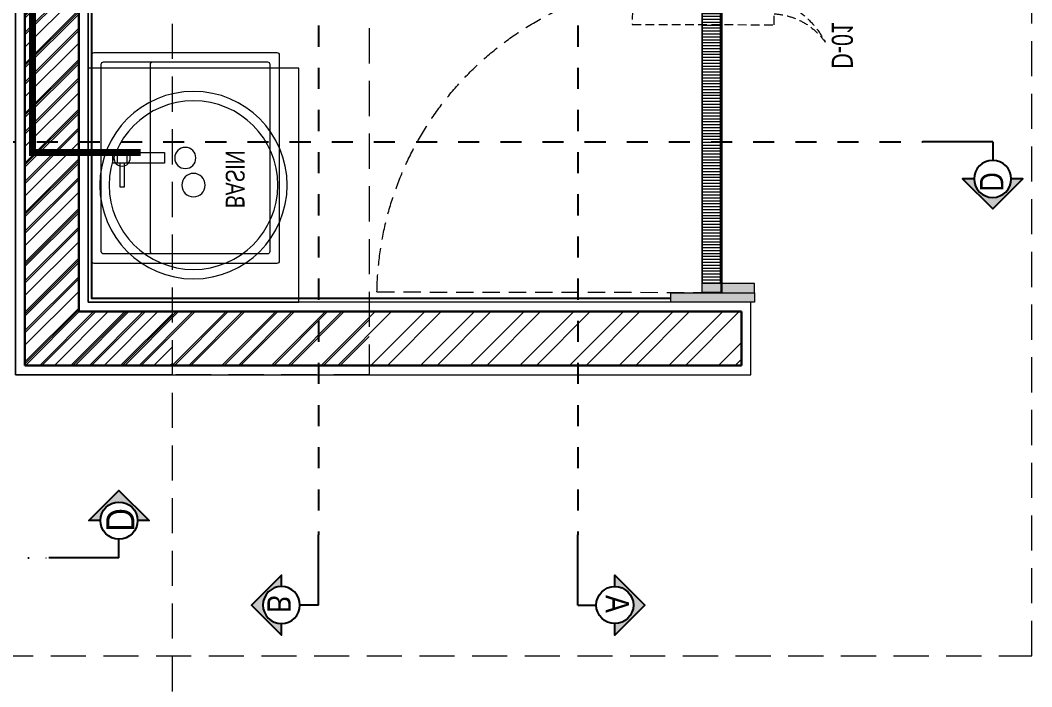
# Model space of a CAD drawing. Header units: inches. Extents: x 899679 to 12882928, y -3363313 to 527800.
# Drawn here: x 919846 to 922005, y 523694 to 525117 of the extents above; entities that cross this region are included whole.
import ezdxf
from ezdxf.enums import TextEntityAlignment as Align

# ---------------------------------------------------------------- set-up
doc = ezdxf.new("R2010")
doc.units = ezdxf.units.IN
doc.header["$LTSCALE"] = 150
for name, pattern in [('Dash', [6, 3, -3]), ('DASHED', [0.75, 0.5, -0.25]), ('DASHED2', [0.375, 0.25, -0.125]), ('DOT2', [0.125, 0, -0.125]), ('HIDDEN', [0.375, 0.25, -0.125])]:
    doc.linetypes.add(name, pattern=pattern)
for name, color, linetype, lineweight in [('46', 46, 'Continuous', 5), ('a-Wall-HM', 30, 'Continuous', 20), ('fer', 5, 'Continuous', 9), ('FURNITURE-MSA', 251, 'Continuous', 5), ('g-cen-sym', 8, 'Continuous', 25), ('g-cent-sym', 8, 'Continuous', 15), ('g-dot', 8, 'HIDDEN', 9), ('g-ele-02', 8, 'Continuous', 9), ('g-ele-3', 8, 'Continuous', 0), ('g-ele02', 8, 'Continuous', 9), ('g-text', 8, 'Continuous', 9), ('P_Water Supply Downtake pipe', 3, 'Continuous', 25), ('PLASTER', 3, 'Continuous', 9), ('SHEET', 7, 'Continuous', 13), ('TILE', 8, 'Continuous', 13), ('WALL HATCH-MSA', 251, 'Continuous', 9), ('WALL-MSA', 32, 'Continuous', 30)]:
    doc.layers.add(name, color=color, linetype=linetype, lineweight=lineweight)
doc.layers.add('g-sol250', color=8, linetype='Continuous')
doc.layers.add('TILE SECTION', color=152, linetype='Continuous')
doc.styles.add('ARIAL', font='swisscl.ttf')
doc.styles.add('arial unicode', font='swisscl.ttf', dxfattribs={"height": 165})
doc.styles.add('SWINS', font='swissc.ttf')

# ---------------------------------------------------------------- blocks, each defined once
blk = doc.blocks.new('A$C90003454')
at = {"layer": '46'}
for points in [[(61, 43.86744019016623), (61, 83.86744019016623), (41, 83.86744019016623), (41, 43.86744019016623)], [(689, 83.86744019016623), (689, 43.86744019016623), (709, 43.86744019016623), (709, 83.86744019016623)]]:
    blk.add_hatch(color=256, dxfattribs=at).paths.add_polyline_path(points)
at = {"layer": 'g-sol250'}
h = blk.add_hatch(color=256, dxfattribs=at)
h.dxf.hatch_style = 1
h.paths.add_polyline_path([(60, -27.99999954551458), (40, -27.99999954574741), (40, 42.00000045448542), (60, 42.00000045448542)])
h.paths.add_polyline_path([(40, -27.99999954551458), (20, -27.99999954551458), (20, 151.0000004544854), (40, 151.0000004544854)])
h = blk.add_hatch(color=256, dxfattribs=at)
h.dxf.hatch_style = 1
h.paths.add_polyline_path([(710, -27.99999954551458), (690, -27.99999954574741), (690, 42.00000045448542), (710, 42.00000045448542)])
h.paths.add_polyline_path([(730, -27.99999954551458), (710, -27.99999954551458), (710, 151.000000454369), (730, 151.0000004546018)])
at = {"layer": 'g-dot', "linetype": 'HIDDEN'}
blk.add_lwpolyline([(708.0000086771324, 778.1736657531001), (709, 80.0014110840857)], dxfattribs=at)
blk.add_arc((718.4141859840602, 100.0001017961185), 678.2535204022481, 90.87977700367651, 182.8507157516612, dxfattribs=at)
at = {"layer": 'g-ele-02', "ltscale": 750}
for p, q in [((40, 42.00000045448542), (60, 42.00000045448542)), ((40, -27.99999954551458), (40, 38.13397134840488)), ((20, -27.99999954551458), (40, -27.99999954551458))]:
    blk.add_line(p, q, dxfattribs=at)
for points in [[(20, 151.0000004544854), (20, -27.99999954551458), (40, -27.99999954551458), (40, 151.0000004544854)], [(710, 151.0000004544854), (710, -27.99999954551458), (730, -27.99999954551458), (730, 151.0000004544854)], [(40, -27.99999954551458), (40, 42.00000045448542), (60, 42.00000045448542), (60, -27.99999954551458)], [(690, -27.99999954551458), (690, 42.00000045448542), (710, 42.00000045448542), (710, -27.99999954551458)]]:
    blk.add_lwpolyline(points, close=True, dxfattribs=at)
at = {"layer": 'g-ele-3'}
for p, q in [((40, 62.00000045448542), (40, 42.00000045448542)), ((40, 42.00000045448542), (690, 42.00000045448542))]:
    blk.add_line(p, q, dxfattribs=at)
at = {"layer": 'g-ele02'}
for p, q in [((41, 43.86744019016623), (41, 83.86744019016623)), ((41, 83.86744019016623), (61, 83.86744019016623)), ((689, 83.86744019016623), (61, 83.86744019016623)), ((61, 83.86744019016623), (61, 43.86744019016623)), ((689, 82.86744019016623), (61, 82.86744019016623)), ((61, 43.86744019016623), (41, 43.86744019016623)), ((689, 44.86744019016623), (61, 44.86744019016623)), ((689, 43.86744019016623), (61, 43.86744019016623))]:
    blk.add_line(p, q, dxfattribs=at)
blk.add_lwpolyline([(689, 43.86744019016623), (709, 43.86744019016623), (709, 83.86744019016623), (689, 83.86744019016623)], close=True, dxfattribs=at)
at = {"layer": 'TILE'}
for p, q in [((63.95024102553725, 44.86744019016623, 0.0001237426053477542), (63.95024102553725, 82.86744019016623, 0.0001237426053477542)), ((70.20024102553725, 44.86744019016623, 0.0001237426053477542), (70.20024102553725, 82.86744019016623, 0.0001237426053477542)), ((76.45024102553725, 44.86744019016623, 0.0001237426053477542), (76.45024102553725, 82.86744019016623, 0.0001237426053477542)), ((82.70024107769132, 44.86744019016623, 0.0001237426053477542), (82.70024107769132, 82.86744019016623, 0.0001237426053477542)), ((88.95024107769132, 44.86744019016623, 0.0001237426053477542), (88.95024107769132, 82.86744019016623, 0.0001237426053477542)), ((95.20024107769132, 44.86744019016623, 0.0001237426053477542), (95.20024107769132, 82.86744019016623, 0.0001237426053477542)), ((101.4502410776913, 44.86744019016623, 0.0001237426053477542), (101.4502410776913, 82.86744019016623, 0.0001237426053477542)), ((107.7002410776913, 44.86744019016623, 0.0001237426053477542), (107.7002410776913, 82.86744019016623, 0.0001237426053477542)), ((113.9502410776913, 44.86744019016623, 0.0001237426053477542), (113.9502410776913, 82.86744019016623, 0.0001237426053477542)), ((120.2002410776913, 44.86744019016623, 0.0001237426053477542), (120.2002410776913, 82.86744019016623, 0.0001237426053477542)), ((126.4502410776913, 44.86744019016623, 0.0001237426053477542), (126.4502410776913, 82.86744019016623, 0.0001237426053477542)), ((132.7002410776913, 44.86744019016623, 0.0001237426053477542), (132.7002410776913, 82.86744019016623, 0.0001237426053477542)), ((138.9502410776913, 44.86744019016623, 0.0001237426053477542), (138.9502410776913, 82.86744019016623, 0.0001237426053477542)), ((145.2002410776913, 44.86744019016623, 0.0001237426053477542), (145.2002410776913, 82.86744019016623, 0.0001237426053477542)), ((151.4502410776913, 44.86744019016623, 0.0001237426053477542), (151.4502410776913, 82.86744019016623, 0.0001237426053477542)), ((157.7002410776913, 44.86744019016623, 0.0001237426053477542), (157.7002410776913, 82.86744019016623, 0.0001237426053477542)), ((163.9502410776913, 44.86744019016623, 0.0001237426053477542), (163.9502410776913, 82.86744019016623, 0.0001237426053477542)), ((170.2002410776913, 44.86744019016623, 0.0001237426053477542), (170.2002410776913, 82.86744019016623, 0.0001237426053477542)), ((176.4502410776913, 44.86744019016623, 0.0001237426053477542), (176.4502410776913, 82.86744019016623, 0.0001237426053477542)), ((182.7002410776913, 44.86744019016623, 0.0001237426053477542), (182.7002410776913, 82.86744019016623, 0.0001237426053477542)), ((188.9502410776913, 44.86744019016623, 0.0001237426053477542), (188.9502410776913, 82.86744019016623, 0.0001237426053477542)), ((195.2002410776913, 44.86744019016623, 0.0001237426053477542), (195.2002410776913, 82.86744019016623, 0.0001237426053477542)), ((201.4502410776913, 44.86744019016623, 0.0001237426053477542), (201.4502410776913, 82.86744019016623, 0.0001237426053477542)), ((207.7002410776913, 44.86744019016623, 0.0001237426053477542), (207.7002410776913, 82.86744019016623, 0.0001237426053477542)), ((213.9502410776913, 44.86744019016623, 0.0001237426053477542), (213.9502410776913, 82.86744019016623, 0.0001237426053477542)), ((220.2002410776913, 44.86744019016623, 0.0001237426053477542), (220.2002410776913, 82.86744019016623, 0.0001237426053477542)), ((226.4502410776913, 44.86744019016623, 0.0001237426053477542), (226.4502410776913, 82.86744019016623, 0.0001237426053477542)), ((232.7002410776913, 44.86744019016623, 0.0001237426053477542), (232.7002410776913, 82.86744019016623, 0.0001237426053477542)), ((238.9502410776913, 44.86744019016623, 0.0001237426053477542), (238.9502410776913, 82.86744019016623, 0.0001237426053477542)), ((245.2002410776913, 44.86744019016623, 0.0001237426053477542), (245.2002410776913, 82.86744019016623, 0.0001237426053477542)), ((245.2002410776913, 44.86744019016623, 0.0001237426053477542), (245.2002410776913, 82.86744019016623, 0.0001237426053477542)), ((251.4502410776913, 44.86744019016623, 0.0001237426053477542), (251.4502410776913, 82.86744019016623, 0.0001237426053477542)), ((251.4502410776913, 44.86744019016623, 0.0001237426053477542), (251.4502410776913, 82.86744019016623, 0.0001237426053477542)), ((257.7002410776913, 44.86744019016623, 0.0001237426053477542), (257.7002410776913, 82.86744019016623, 0.0001237426053477542)), ((257.7002410776913, 44.86744019016623, 0.0001237426053477542), (257.7002410776913, 82.86744019016623, 0.0001237426053477542)), ((263.9502410776913, 44.86744019016623, 0.0001237426053477542), (263.9502410776913, 82.86744019016623, 0.0001237426053477542)), ((263.9502410776913, 44.86744019016623, 0.0001237426053477542), (263.9502410776913, 82.86744019016623, 0.0001237426053477542)), ((270.2002410776913, 44.86744019016623, 0.0001237426053477542), (270.2002410776913, 82.86744019016623, 0.0001237426053477542)), ((270.2002410776913, 44.86744019016623, 0.0001237426053477542), (270.2002410776913, 82.86744019016623, 0.0001237426053477542)), ((276.4502410776913, 44.86744019016623, 0.0001237426053477542), (276.4502410776913, 82.86744019016623, 0.0001237426053477542)), ((276.4502410776913, 44.86744019016623, 0.0001237426053477542), (276.4502410776913, 82.86744019016623, 0.0001237426053477542)), ((282.7002410776913, 44.86744019016623, 0.0001237426053477542), (282.7002410776913, 82.86744019016623, 0.0001237426053477542)), ((282.7002410776913, 44.86744019016623, 0.0001237426053477542), (282.7002410776913, 82.86744019016623, 0.0001237426053477542)), ((288.9502410776913, 44.86744019016623, 0.0001237426053477542), (288.9502410776913, 82.86744019016623, 0.0001237426053477542)), ((288.9502410776913, 44.86744019016623, 0.0001237426053477542), (288.9502410776913, 82.86744019016623, 0.0001237426053477542)), ((295.2002410776913, 44.86744019016623, 0.0001237426053477542), (295.2002410776913, 82.86744019016623, 0.0001237426053477542)), ((301.4502410776913, 44.86744019016623, 0.0001237426053477542), (301.4502410776913, 82.86744019016623, 0.0001237426053477542)), ((307.7002410776913, 44.86744019016623, 0.0001237426053477542), (307.7002410776913, 82.86744019016623, 0.0001237426053477542)), ((313.9502410776913, 44.86744019016623, 0.0001237426053477542), (313.9502410776913, 82.86744019016623, 0.0001237426053477542)), ((320.2002410776913, 44.86744019016623, 0.0001237426053477542), (320.2002410776913, 82.86744019016623, 0.0001237426053477542)), ((326.4502410776913, 44.86744019016623, 0.0001237426053477542), (326.4502410776913, 82.86744019016623, 0.0001237426053477542)), ((332.7002410776913, 44.86744019016623, 0.0001237426053477542), (332.7002410776913, 82.86744019016623, 0.0001237426053477542)), ((338.9502410776913, 44.86744019016623, 0.0001237426053477542), (338.9502410776913, 82.86744019016623, 0.0001237426053477542)), ((338.9502410255373, 44.86744019016623, 0.0001237426053477542), (338.9502410255373, 82.86744019016623, 0.0001237426053477542)), ((345.2002410776913, 44.86744019016623, 0.0001237426053477542), (345.2002410776913, 82.86744019016623, 0.0001237426053477542)), ((351.4502410776913, 44.86744019016623, 0.0001237426053477542), (351.4502410776913, 82.86744019016623, 0.0001237426053477542)), ((357.7002410776913, 44.86744019016623, 0.0001237426053477542), (357.7002410776913, 82.86744019016623, 0.0001237426053477542)), ((363.9502410776913, 44.86744019016623, 0.0001237426053477542), (363.9502410776913, 82.86744019016623, 0.0001237426053477542)), ((370.2002410776913, 44.86744019016623, 0.0001237426053477542), (370.2002410776913, 82.86744019016623, 0.0001237426053477542)), ((376.4502410776913, 44.86744019016623, 0.0001237426053477542), (376.4502410776913, 82.86744019016623, 0.0001237426053477542)), ((382.7002410776913, 44.86744019016623, 0.0001237426053477542), (382.7002410776913, 82.86744019016623, 0.0001237426053477542)), ((388.9502410776913, 44.86744019016623, 0.0001237426053477542), (388.9502410776913, 82.86744019016623, 0.0001237426053477542)), ((395.2002410776913, 44.86744019016623, 0.0001237426053477542), (395.2002410776913, 82.86744019016623, 0.0001237426053477542)), ((401.4502410776913, 44.86744019016623, 0.0001237426053477542), (401.4502410776913, 82.86744019016623, 0.0001237426053477542)), ((407.7002410776913, 44.86744019016623, 0.0001237426053477542), (407.7002410776913, 82.86744019016623, 0.0001237426053477542)), ((413.9502410776913, 44.86744019016623, 0.0001237426053477542), (413.9502410776913, 82.86744019016623, 0.0001237426053477542)), ((420.2002410776913, 44.86744019016623, 0.0001237426053477542), (420.2002410776913, 82.86744019016623, 0.0001237426053477542)), ((426.4502410776913, 44.86744019016623, 0.0001237426053477542), (426.4502410776913, 82.86744019016623, 0.0001237426053477542)), ((432.7002410776913, 44.86744019016623, 0.0001237426053477542), (432.7002410776913, 82.86744019016623, 0.0001237426053477542)), ((438.9502410776913, 44.86744019016623, 0.0001237426053477542), (438.9502410776913, 82.86744019016623, 0.0001237426053477542)), ((445.2002410776913, 44.86744019016623, 0.0001237426053477542), (445.2002410776913, 82.86744019016623, 0.0001237426053477542)), ((451.4502410776913, 44.86744019016623, 0.0001237426053477542), (451.4502410776913, 82.86744019016623, 0.0001237426053477542)), ((457.7002410776913, 44.86744019016623, 0.0001237426053477542), (457.7002410776913, 82.86744019016623, 0.0001237426053477542)), ((463.9502410776913, 44.86744019016623, 0.0001237426053477542), (463.9502410776913, 82.86744019016623, 0.0001237426053477542)), ((470.2002410776913, 44.86744019016623, 0.0001237426053477542), (470.2002410776913, 82.86744019016623, 0.0001237426053477542)), ((476.4502410776913, 44.86744019016623, 0.0001237426053477542), (476.4502410776913, 82.86744019016623, 0.0001237426053477542)), ((482.7002410776913, 44.86744019016623, 0.0001237426053477542), (482.7002410776913, 82.86744019016623, 0.0001237426053477542)), ((482.7002410888672, 44.86744019016623, 0.0001237426053477542), (482.7002410888672, 82.86744019016623, 0.0001237426053477542)), ((488.9502410776913, 44.86744019016623, 0.0001237426053477542), (488.9502410776913, 82.86744019016623, 0.0001237426053477542)), ((488.9502410888672, 44.86744019016623, 0.0001237426053477542), (488.9502410888672, 82.86744019016623, 0.0001237426053477542)), ((495.2002410776913, 44.86744019016623, 0.0001237426053477542), (495.2002410776913, 82.86744019016623, 0.0001237426053477542)), ((495.2002410888672, 44.86744019016623, 0.0001237426053477542), (495.2002410888672, 82.86744019016623, 0.0001237426053477542)), ((501.4502410776913, 44.86744019016623, 0.0001237426053477542), (501.4502410776913, 82.86744019016623, 0.0001237426053477542)), ((501.4502410888672, 44.86744019016623, 0.0001237426053477542), (501.4502410888672, 82.86744019016623, 0.0001237426053477542)), ((507.7002410776913, 44.86744019016623, 0.0001237426053477542), (507.7002410776913, 82.86744019016623, 0.0001237426053477542)), ((507.7002410888672, 44.86744019016623, 0.0001237426053477542), (507.7002410888672, 82.86744019016623, 0.0001237426053477542)), ((513.9502410776913, 44.86744019016623, 0.0001237426053477542), (513.9502410776913, 82.86744019016623, 0.0001237426053477542)), ((513.9502410888672, 44.86744019016623, 0.0001237426053477542), (513.9502410888672, 82.86744019016623, 0.0001237426053477542)), ((520.2002410776913, 44.86744019016623, 0.0001237426053477542), (520.2002410776913, 82.86744019016623, 0.0001237426053477542)), ((520.2002410888672, 44.86744019016623, 0.0001237426053477542), (520.2002410888672, 82.86744019016623, 0.0001237426053477542)), ((526.4502410776913, 44.86744019016623, 0.0001237426053477542), (526.4502410776913, 82.86744019016623, 0.0001237426053477542)), ((526.4502410888672, 44.86744019016623, 0.0001237426053477542), (526.4502410888672, 82.86744019016623, 0.0001237426053477542)), ((532.7002410888672, 44.86744019016623, 0.0001237426053477542), (532.7002410888672, 82.86744019016623, 0.0001237426053477542)), ((538.9502410888672, 44.86744019016623, 0.0001237426053477542), (538.9502410888672, 82.86744019016623, 0.0001237426053477542)), ((545.2002410888672, 44.86744019016623, 0.0001237426053477542), (545.2002410888672, 82.86744019016623, 0.0001237426053477542)), ((551.4502410888672, 44.86744019016623, 0.0001237426053477542), (551.4502410888672, 82.86744019016623, 0.0001237426053477542)), ((557.7002410888672, 44.86744019016623, 0.0001237426053477542), (557.7002410888672, 82.86744019016623, 0.0001237426053477542)), ((563.9502410888672, 44.86744019016623, 0.0001237426053477542), (563.9502410888672, 82.86744019016623, 0.0001237426053477542)), ((570.2002410888672, 44.86744019016623, 0.0001237426053477542), (570.2002410888672, 82.86744019016623, 0.0001237426053477542)), ((576.4502410888672, 44.86744019016623, 0.0001237426053477542), (576.4502410888672, 82.86744019016623, 0.0001237426053477542)), ((582.7002410888672, 44.86744019016623, 0.0001237426053477542), (582.7002410888672, 82.86744019016623, 0.0001237426053477542)), ((588.9502410888672, 44.86744019016623, 0.0001237426053477542), (588.9502410888672, 82.86744019016623, 0.0001237426053477542)), ((595.2002410888672, 44.86744019016623, 0.0001237426053477542), (595.2002410888672, 82.86744019016623, 0.0001237426053477542)), ((601.4502410888672, 44.86744019016623, 0.0001237426053477542), (601.4502410888672, 82.86744019016623, 0.0001237426053477542)), ((607.7002410888672, 44.86744019016623, 0.0001237426053477542), (607.7002410888672, 82.86744019016623, 0.0001237426053477542)), ((613.9502410888672, 44.86744019016623, 0.0001237426053477542), (613.9502410888672, 82.86744019016623, 0.0001237426053477542)), ((620.2002410888672, 44.86744019016623, 0.0001237426053477542), (620.2002410888672, 82.86744019016623, 0.0001237426053477542)), ((626.4502410888672, 44.86744019016623, 0.0001237426053477542), (626.4502410888672, 82.86744019016623, 0.0001237426053477542)), ((632.7002410888672, 44.86744019016623, 0.0001237426053477542), (632.7002410888672, 82.86744019016623, 0.0001237426053477542)), ((638.9502410888672, 44.86744019016623, 0.0001237426053477542), (638.9502410888672, 82.86744019016623, 0.0001237426053477542)), ((645.2002410888672, 44.86744019016623, 0.0001237426053477542), (645.2002410888672, 82.86744019016623)), ((651.4502410888672, 44.86744019016623, 0.0001237426053477542), (651.4502410888672, 82.86744019016623, 0.0001237426053477542)), ((657.7002410888672, 44.86744019016623, 0.0001237426053477542), (657.7002410888672, 82.86744019016623, 0.0001237426053477542)), ((663.9502410888672, 44.86744019016623, 0.0001237426053477542), (663.9502410888672, 82.86744019016623, 0.0001237426053477542)), ((670.2002410888672, 44.86744019016623, 0.0001237426053477542), (670.2002410888672, 82.86744019016623, 0.0001237426053477542)), ((676.4502410888672, 44.86744019016623, 0.0001237426053477542), (676.4502410888672, 82.86744019016623, 0.0001237426053477542)), ((682.7002410888672, 44.86744019016623, 0.0001237426053477542), (682.7002410888672, 82.86744019016623, 0.0001237426053477542)), ((688.9502410888672, 44.86744019016623, 0.0001237426053477542), (688.9502410888672, 82.86744019016623, 0.0001237426053477542))]:
    blk.add_line(p, q, dxfattribs=at)
at = {"layer": 'TILE SECTION'}
blk.add_line((19.99999997019768, 139.0000004544854, 1.390123540723209e-07), (19.99999997019768, 147.0000004544854, 1.76020270359345e-07), dxfattribs=at)
blk.add_lwpolyline([(28, -27.99999954551458), (28, -28)], dxfattribs=at)
blk = doc.blocks.new('sec')
at = {"layer": 'g-cen-sym'}
h = blk.add_hatch(color=256, dxfattribs=at)
h.paths.add_polyline_path([(2.73e-14, 537.5273218287452), (-107.956475941309, 429.5708458874361), (-107.956475941309, 399.1607016395453, -0.2062306983916904), (2.730000000001706e-14, 445.6665243379758, -0.4142135623730596), (148.5555081145527, 297.1110162260618), (240.4163056053222, 297.1110162260618)])
h.paths.add_polyline_path([(-107.956475941309, 399.1607016395454), (-107.956475941309, 429.5708458874361), (-138.1869732997017, 399.3403485290693), (-138.1869732997017, 351.6371512499004, -0.09565303018648871)])
h.paths.add_polyline_path([(-138.1869732997017, 399.3403485290693), (-168.4174706606815, 369.1098511680636), (-168.4174706606815, 297.1110162260618), (-148.5555081119139, 297.1110162260618, -0.09423427136048851), (-138.1869732997017, 351.6371512499004)])
h.paths.add_polyline_path([(-168.4174706580426, 369.1098511680636), (-204.6941080129084, 332.8332138158367), (-204.6941080129084, 297.1110162260618), (-168.4174706606815, 297.1110162260618)])
h.paths.add_polyline_path([(-204.6941080129084, 332.8332138158367), (-240.4163056027092, 297.1110162260618), (-204.6941080129084, 297.1110162260618)])
for q in [(2.73e-14, 148.5555081130354), (-561.6378324203346, 0)]:
    blk.add_line((0, 0), q, dxfattribs=at)
blk.add_lwpolyline([(-148.5555081119139, 297.1110162260618), (-240.4163056027092, 297.1110162260618), (2.73e-14, 537.5273218287452), (240.4163056053222, 297.1110162260618), (148.5555081145527, 297.1110162260618)], dxfattribs=at)
blk.add_circle((2.73e-14, 297.1110162260618), 148.5555081130354, dxfattribs=at)
blk = doc.blocks.new('G$CDDA0B9F1')
for p, q in [((-400, 220), (-400, -220)), ((-5, 225), (-395, 225)), ((0, -220), (0, 220)), ((-380, 200), (-380, -200)), ((-130, 205), (-375, 205)), ((-25, 205), (-130, 205)), ((-125, -200), (-125, 200)), ((-20, -200), (-20, 200)), ((-375, -205), (-130, -205)), ((-130, -205), (-25, -205)), ((-395, -225), (-5, -225))]:
    blk.add_line(p, q)
at = {"elevation": 0.003664417343984999}
blk.add_lwpolyline([(-155.0000000372529, -11.39126687496901), (-44.9999999627471, -11.39126687496901), (-44.9999999627471, 11.39126687124372), (-155.0000000372529, 11.39126687124372)], close=True, dxfattribs=at)
for points in [[(-74.49908548593521, -11.39230860024691), (-54.49908552318811, -11.39230860024691), (-54.49908552318811, 11.39022514596581), (-74.49908548593521, 11.39022514596581)], [(-59.49908550456166, -11.39230860024691), (-59.49908550456166, -61.39230860024691), (-69.49908550456166, -61.39230860024691), (-69.49908550456166, -11.39230860024691)]]:
    blk.add_lwpolyline(points, close=True)
for centre, radius in [((-199.5, 0), 22.5), ((-64.5, 0), 17.5)]:
    blk.add_circle(centre, radius)
for centre, radius, start, end in [((-394.9999999999999, 220.0000000002327), 5.000000000000085, 90.00000000000131, 179.999999999999), ((-5, 220.0000000002328), 5, 0, 90), ((-374.9999999999999, 200.0000000002327), 5.000000000000085, 90.00000000000131, 179.999999999999), ((-130, 200.0000000002328), 5, 0, 90), ((-25, 200.0000000002328), 5, 0, 90), ((-375.0000000000001, -200.0000000000001), 4.999999999999943, 179.9999999999993, 270.0000000000007), ((-130, -200), 5, 270, 0), ((-25, -200), 5, 270, 0), ((-395.0000000000001, -220.0000000000001), 4.999999999999943, 179.9999999999993, 270.0000000000007), ((-5, -220), 5, 270, 0)]:
    blk.add_arc(centre, radius, start, end)
blk = doc.blocks.new('G$C6F56415B')
at = {"layer": 'WALL HATCH-MSA', "lineweight": 0}
h = blk.add_hatch(dxfattribs=at)
h.set_pattern_fill('ANSI32', color=251, scale=200)
h.set_pattern_definition([(45, (-1153971.499997849, -739584.1571664715), (-53.03300858899107, 53.03300858899107), []), (45, (-1153936.144658849, -739584.1571664715), (-53.03300858899107, 53.03300858899107), [])])
h.paths.add_polyline_path([(735, -2035), (735, -620), (620, -620), (620, -2149.999999999534), (2848.500000003492, -2149.999999999534), (2848.500000003492, -1383.000000000116), (2733.500000003492, -1383.000000000116), (2733.500000003492, -2035)])
at = {"layer": 'g-cen-sym', "color": 251, "linetype": 'Dash', "lineweight": -3, "ltscale": 0.1}
for p, q in [((1097.538974832045, -2574.804201989667), (1097.538974832045, -233.2641396657564)), ((3055.484604189871, -969.5761411099229), (258.2158585020807, -969.5350923616206)), ((3055.484604189871, -1523.041973339161), (258.2158585020807, -1523.000924590859))]:
    blk.add_line(p, q, dxfattribs=at)
at = {"layer": 'g-cent-sym', "color": 251, "linetype": 'HIDDEN', "ltscale": 0.5, "elevation": 1}
blk.add_lwpolyline([(1602.004483599914, -549.7699538565939), (1602.307959177531, -852.7640717863105), (1347.81239312049, -852.9511063816026), (1347.508917542873, -549.956988451886), (1370.650244865101, -549.9315140332328, 0.2302943893148561), (1310.109261302976, -441.0447737941286, -0.1998407302499385), (1402.33628043253, -549.8966334351571)], format="xyb", close=True, dxfattribs=at)
at = {"layer": 'PLASTER', "color": 251}
blk.add_lwpolyline([(600, -600), (755, -600), (755, -2015), (2713.500000003492, -2015), (2713.500000003492, -1363), (2868.500000003492, -1363), (2868.500000003492, -2169.999999999534), (600, -2169.999999999534)], close=True, dxfattribs=at)
at = {"layer": 'SHEET', "color": 251, "linetype": 'HIDDEN', "ltscale": 2}
blk.add_lwpolyline([(0, 0), (3468.500000003492, 0), (3468.500000003492, -2769.999999999534), (0, -2769.999999999534)], close=True, dxfattribs=at)
at = {"layer": 'TILE SECTION', "color": 251}
blk.add_lwpolyline([(763, -771.0000004544854), (763, -2007), (2705.500000003492, -2007), (2705.500000003492, -1363)], dxfattribs=at)
at = {"layer": 'WALL-MSA', "color": 251}
for p, q in [((620, -620), (735, -620)), ((620, -620), (620, -2149.999999999534)), ((735, -620), (735, -2035)), ((2733.500000003492, -2035), (735, -2035)), ((2848.500000003492, -2149.999999999534), (620, -2149.999999999534))]:
    blk.add_line(p, q, dxfattribs=at)
at = {"layer": 'fer', "color": 251, "rotation": 269.9999999999998}
blk.add_blockref('G$CDDA0B9F1', (1063, -2007), dxfattribs=at)
at = {"layer": 'g-cen-sym', "color": 251, "lineweight": -3, "xscale": 0.2666666667908428, "yscale": 0.2666666667908428, "zscale": 0.2666666667908428}
for p, rotation in [((1097.538972530747, -83.49405095074326), 90.00000000000001), ((108.4457697870675, -1523.000926892157), 180)]:
    blk.add_blockref('sec', p, dxfattribs=dict(at, rotation=rotation))
at = {"layer": 'g-cen-sym', "color": 251, "lineweight": -3, "xscale": -0.2666666667908428, "yscale": 0.2666666667908428, "zscale": 0.2666666667908428}
blk.add_blockref('sec', (108.4457697870675, -969.5350900603225), dxfattribs=at)
at = {"layer": 'g-dot', "color": 251, "ltscale": 0.2, "rotation": 180}
blk.add_blockref('A$C90003454', (1485, -620, 1.193507085402748e-09), dxfattribs=at)
at = {"layer": 'g-cen-sym', "color": 251, "lineweight": -3, "style": 'SWINS'}
for s, p in [('D', (1011.847746268148, -85.59787251148373, 2.375956986711003e-09)), ('A', (110.8103698797058, -885.2013726284495, 2.375956986711003e-09)), ('B', (110.8103698797058, -1607.367111856234, 2.375956986711003e-09))]:
    blk.add_text(s, height=50, dxfattribs=at).set_placement(p, align=Align.MIDDLE_CENTER)
at = {"layer": 'g-cent-sym', "color": 251, "linetype": 'DASHED', "lineweight": 0, "ltscale": 100, "style": 'ARIAL'}
blk.add_text('D-01', height=45, dxfattribs=at).set_placement((1253.384553464595, -427.0790603501955, -0.001518519597081713))
at = {"layer": 'g-text', "color": 251, "style": 'arial unicode'}
blk.add_text('BASIN', height=40, dxfattribs=at).set_placement((1017.504574368242, -1701.027854017331, -0.2245529503680686), align=Align.MIDDLE)
blk = doc.blocks.new('G$C0B7125EA')
at = {"layer": 'WALL HATCH-MSA', "lineweight": 0}
h = blk.add_hatch(dxfattribs=at)
h.set_pattern_fill('ANSI32', color=251, scale=200)
h.set_pattern_definition([(45, (-1157248.499997853, -736174.157166465), (-53.03300858899107, 53.03300858899107), []), (45, (-1157213.144658853, -736174.157166465), (-53.03300858899107, 53.03300858899107), [])])
h.paths.add_polyline_path([(-2542.000000003958, 1995.000000006519), (-2657.000000004191, 1995.000000006519), (-2657.000000003958, 1260.000000006985), (-428.5000000004657, 1260.000000006985), (-428.5000000004657, 1995.000000006403), (-543.5000000004657, 1995.000000006403), (-543.5000000004657, 1375.000000006519), (-2542.000000003958, 1375.000000006519)])
at = {"layer": 'FURNITURE-MSA', "color": 251}
blk.add_lwpolyline([(-2022.000000003958, 1845.000000006519), (-2022.000000003958, 1395.000000006519), (-2522.000000003958, 1395.000000006519), (-2522.000000003958, 1845.000000006519)], close=True, dxfattribs=at)
for centre, radius in [((-2271.999999493593, 1619.999999600463), 200), ((-2271.999999493593, 1619.999999600463), 180), ((-2272.000000003958, 1620.000000006519), 25)]:
    blk.add_circle(centre, radius, dxfattribs=at)
at = {"layer": 'PLASTER', "color": 251}
for points in [[(-408.5000000004657, 1995.000000006519), (-408.5000000004657, 1240.000000006985), (-2677.000000003958, 1240.000000006985), (-2677.000000003958, 1995.000000006519)], [(-2522.000000003958, 1995.000000006519), (-2522.000000003958, 1395.000000006519), (-563.5000000004657, 1395.000000006519), (-563.5000000004657, 1995.000000006519)]]:
    blk.add_lwpolyline(points, dxfattribs=at)
at = {"layer": 'SHEET', "color": 251, "linetype": 'HIDDEN', "ltscale": 2}
blk.add_lwpolyline([(-2677, -763.0000000004657), (763, -763.0000000004657), (763, 1995.000000006519), (-2677, 1995.000000006519)], close=True, dxfattribs=at)
at = {"layer": 'WALL-MSA', "color": 251}
for p, q in [((-2657.000000003958, 1995.000000006519), (-2657.000000003958, 1260.000000006985)), ((-2542.000000003958, 1995.000000006519), (-2542.000000003958, 1375.000000006519)), ((-543.5000000004657, 1375.000000006519), (-2542.000000003958, 1375.000000006519)), ((-428.5000000004657, 1260.000000006985), (-2657.000000003958, 1260.000000006985))]:
    blk.add_line(p, q, dxfattribs=at)
blk = doc.blocks.new('G$C5646BBEC')
at = {"layer": 'WALL HATCH-MSA', "lineweight": 0}
h = blk.add_hatch(dxfattribs=at)
h.set_pattern_fill('ANSI32', color=252, scale=200)
h.set_pattern_definition([(45, (-1157992.199997847, -733567.8571664892), (-53.03300858899107, 53.03300858899107), []), (45, (-1157956.844658847, -733567.8571664892), (-53.03300858899107, 53.03300858899107), [])])
h.paths.add_polyline_path([(-3285.699999998091, 4181.299999982351), (-3400.699999998324, 4181.299999982351), (-3400.699999998091, 3866.299999982584), (-1172.199999994598, 3866.299999982584), (-1172.199999994831, 4181.299999982351), (-1287.199999994365, 4181.299999982351), (-1287.199999994598, 3981.299999982119), (-3285.699999998091, 3981.299999982119)])
at = {"layer": 'a-Wall-HM', "color": 252}
blk.add_line((-2800.699999994133, 3866.299999982584), (-2700.700000001583, 3866.300121874083, 0.000556269087261341), dxfattribs=at)
at = {"layer": 'g-cen-sym', "color": 252, "linetype": 'DOT2', "ltscale": 2}
blk.add_line((-3811.094395888504, 188.8810991942883), (-3811.094392736908, 3917.41890078038), dxfattribs=at)
at = {"layer": 'PLASTER', "color": 252}
for points in [[(-3420.699999998091, 4181.299999982119), (-3420.699999998091, 3846.299999982584), (-1152.199999994598, 3846.299999982584), (-1152.199999994598, 4181.299999982119)], [(-1307.199999994598, 4181.299999982119), (-1307.199999994598, 4001.299999982119), (-3265.699999998091, 4001.299999982119), (-3265.699999998091, 4181.299999982119)]]:
    blk.add_lwpolyline(points, dxfattribs=at)
at = {"layer": 'SHEET', "color": 252, "linetype": 'HIDDEN', "ltscale": 2}
blk.add_lwpolyline([(-6571.399999996182, 4181.299999982119), (0, 4181.299999982119), (-0.6999999941326678, 75), (-6572.099999990314, 75)], close=True, dxfattribs=at)
at = {"layer": 'WALL-MSA', "color": 252}
for p, q in [((-3400.699999998091, 4181.299999982119), (-3400.699999998091, 3866.299999982584)), ((-3285.699999998091, 4181.299999982119), (-3285.699999998091, 3981.299999982119)), ((-1287.199999994598, 3981.299999982119), (-3285.699999998091, 3981.299999982119)), ((-1172.199999994598, 3866.299999982584), (-3400.699999998091, 3866.299999982584))]:
    blk.add_line(p, q, dxfattribs=at)
at = {"layer": 'g-cen-sym', "color": 252, "linetype": 'DASHED2', "ltscale": 10, "xscale": -0.2666666667908429, "yscale": 0.2666666667908429, "zscale": 0.2666666667908429, "rotation": 270}
blk.add_blockref('sec', (-3811.068804410752, 4067.18898512423), dxfattribs=at)
at = {"layer": 'g-cen-sym', "color": 252, "linetype": 'DASHED2', "ltscale": 10, "style": 'SWINS'}
blk.add_text('D', height=60.00000000000001, dxfattribs=at).set_placement((-3730.349891538732, 4070.096816791454, 4.250323920787025e-06), align=Align.MIDDLE_CENTER)

msp = doc.modelspace()

# ---------------------------------------------------------------- linework, layer by layer
at = {"layer": 'P_Water Supply Downtake pipe', "ltscale": 20, "const_width": 15, "elevation": -1.973763586023082e-09}
msp.add_lwpolyline([(918336.6373362506, 526905.1517733098), (918541.0000000002, 526905.1517733098), (918541.0000000002, 527104.5981592066), (919872.0000000002, 527104.5981592066), (919872.0000000002, 524833.9926551478), (920102.5000000002, 524833.9926551478)], dxfattribs=at)

# ---------------------------------------------------------------- block references
at = {"color": 2, "xscale": -1, "rotation": 270}
for name, p in [('G$C0B7125EA', (918595.4999953574, 527036.6024300056, 1.118389214571636e-09)), ('G$C6F56415B', (922005.4999999998, 523759.6024300018))]:
    msp.add_blockref(name, p, dxfattribs=at)
at = {"layer": 'P_Water Supply Downtake pipe', "ltscale": 20, "xscale": -1, "rotation": 270}
msp.add_blockref('G$C5646BBEC', (915989.2000000174, 527780.3024300002), dxfattribs=at)

doc.saveas('drawing.dxf')
